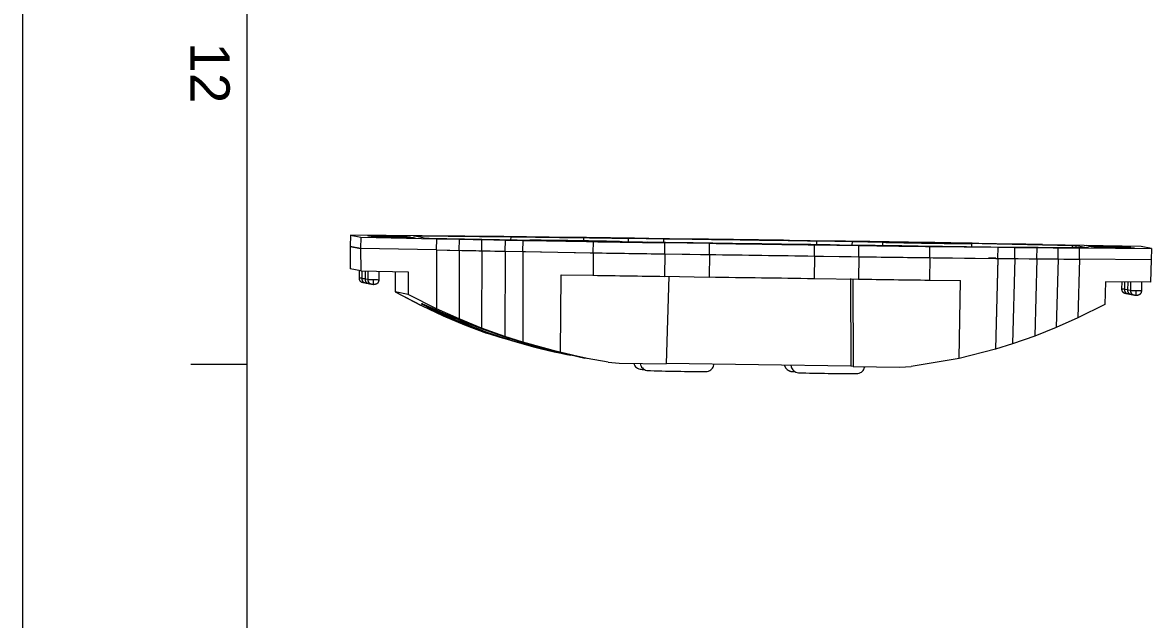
# Model space of a CAD drawing. Header units: millimetres. Extents: x 0 to 1189, y 0 to 841.
# Drawn here: x 0 to 100.6, y 555.5 to 608.7 of the extents above; entities that cross this region are included whole.
import ezdxf

# ---------------------------------------------------------------- set-up
doc = ezdxf.new("R2010")
doc.units = ezdxf.units.MM
doc.linetypes.add('________________', pattern=[0])

# ---------------------------------------------------------------- blocks, each defined once
blk = doc.blocks.new('D_FRAME_DRAWING@13')
at = {"color": 7, "linetype": '________________', "lineweight": 9}
for p, q in [((0, 841), (0, 0)), ((20, 821), (20, 20)), ((20, 578.19), (15, 578.19))]:
    blk.add_line(p, q, dxfattribs=at)
at = {"color": 7, "insert": (18.46, 606.9), "char_height": 3.5, "attachment_point": 1, "rotation": 270}
blk.add_mtext('{\\fArial;12}', dxfattribs=at)
blk = doc.blocks.new('D_FRAME_VIEW@1513')
at = {"color": 7, "linetype": '________________', "lineweight": 9}
for p, q in [((29.22, 589.71), (29.21, 588.71)), ((29.22, 589.71), (30.14, 589.53)), ((35.62, 589.65), (29.22, 589.71)), ((30.74, 589.69), (33.93, 589.66)), ((30.76, 589.68), (30.74, 589.69)), ((34.04, 589.63), (30.76, 589.68)), ((30.82, 589.67), (34.1, 589.62)), ((31.01, 589.63), (30.82, 589.67)), ((34.29, 589.59), (31.01, 589.63)), ((31.07, 589.62), (34.35, 589.57)), ((31.3, 589.58), (31.07, 589.62)), ((34.58, 589.53), (31.3, 589.58)), ((33.93, 589.66), (34.04, 589.63)), ((33.93, 589.64), (33.93, 589.66)), ((34.1, 589.62), (34.29, 589.59)), ((34.1, 589.59), (34.1, 589.62)), ((34.35, 589.57), (34.58, 589.53)), ((34.35, 589.53), (34.35, 589.57)), ((34.84, 589.65), (34.84, 589.65)), ((35.94, 589.43), (34.84, 589.65)), ((34.84, 589.65), (34.84, 589.65)), ((34.84, 589.65), (35.11, 589.65)), ((35.11, 589.65), (43.54, 589.57)), ((37.52, 589.64), (35.62, 589.65)), ((41.39, 589.6), (39.41, 589.62)), ((42.89, 589.59), (41.39, 589.6)), ((48.96, 589.52), (42.89, 589.59)), ((43.54, 589.57), (50.03, 589.49)), ((30.13, 588.53), (29.21, 588.71)), ((29.21, 588.71), (29.21, 586.71)), ((29.21, 588.71), (30.13, 588.53)), ((30.14, 589.53), (30.13, 588.53)), ((30.14, 589.53), (36.92, 589.4)), ((31.35, 589.57), (34.64, 589.52)), ((31.55, 589.53), (31.35, 589.57)), ((34.83, 589.48), (31.55, 589.53)), ((31.6, 589.52), (34.89, 589.47)), ((31.62, 589.51), (31.6, 589.52)), ((35, 589.45), (31.62, 589.51)), ((34.64, 589.52), (34.83, 589.48)), ((34.64, 589.48), (34.64, 589.52)), ((34.89, 589.47), (35, 589.45)), ((34.89, 589.45), (34.89, 589.47)), ((36.25, 589.42), (35.94, 589.43)), ((45.65, 589.24), (36.25, 589.42)), ((36.92, 589.4), (38.94, 589.36)), ((40.93, 589.32), (43.03, 589.28)), ((43.03, 589.28), (44.62, 589.25)), ((44.62, 589.25), (50.87, 589.15)), ((48.52, 589.19), (48.54, 589.19)), ((48.54, 589.19), (48.54, 589.19)), ((53.2, 589.12), (53.2, 589.14)), ((54.01, 589.44), (57.15, 589.4)), ((58.9, 589.03), (55.7, 589.08)), ((59.49, 589.37), (55.82, 589.42)), ((57.25, 589.05), (61.23, 588.99)), ((72.05, 589.19), (68.36, 589.25)), ((70.59, 588.86), (74.54, 588.8)), ((70.79, 589.2), (73.96, 589.16)), ((76, 588.79), (72.82, 588.83)), ((76.63, 589.09), (76.63, 588.78)), ((81.3, 589.05), (78.96, 589.09)), ((86.29, 588.66), (79.81, 588.74)), ((80.87, 588.72), (86.94, 588.65)), ((81.31, 589.04), (81.29, 589.04)), ((82.72, 589.03), (81.3, 589.05)), ((83.64, 589.01), (82.72, 589.03)), ((84.62, 588.99), (83.64, 589.01)), ((84.18, 588.99), (93.58, 588.81)), ((84.61, 588.68), (84.61, 588.98)), ((85.22, 588.98), (84.62, 588.99)), ((86.8, 588.95), (85.22, 588.98)), ((94.72, 588.59), (86.29, 588.66)), ((88.9, 588.91), (86.8, 588.95)), ((86.94, 588.65), (88.44, 588.63)), ((88.44, 588.63), (90.42, 588.62)), ((92.91, 588.83), (90.89, 588.87)), ((92.31, 588.6), (94.21, 588.58)), ((99.69, 588.7), (92.91, 588.83)), ((93.58, 588.81), (93.89, 588.8)), ((93.89, 588.8), (94.99, 588.59)), ((94.21, 588.58), (100.61, 588.52)), ((94.99, 588.59), (94.72, 588.59)), ((94.83, 588.79), (98.21, 588.72)), ((94.95, 588.76), (94.83, 588.79)), ((98.23, 588.72), (94.95, 588.76)), ((94.99, 588.59), (94.99, 588.59)), ((94.99, 588.59), (94.99, 588.59)), ((95, 588.75), (98.28, 588.71)), ((95.2, 588.72), (95, 588.75)), ((98.48, 588.67), (95.2, 588.72)), ((95.25, 588.7), (98.53, 588.66)), ((95.48, 588.66), (95.25, 588.7)), ((98.76, 588.61), (95.48, 588.66)), ((95.54, 588.65), (98.82, 588.6)), ((95.73, 588.61), (95.54, 588.65)), ((99.01, 588.56), (95.73, 588.61)), ((95.9, 588.58), (95.79, 588.6)), ((95.79, 588.6), (99.07, 588.55)), ((99.09, 588.55), (95.9, 588.58)), ((98.21, 588.72), (98.23, 588.72)), ((98.21, 588.72), (98.21, 588.72)), ((98.28, 588.71), (98.48, 588.67)), ((98.28, 588.67), (98.28, 588.71)), ((98.53, 588.66), (98.76, 588.61)), ((98.53, 588.62), (98.53, 588.66)), ((98.82, 588.6), (99.01, 588.56)), ((98.82, 588.57), (98.82, 588.6)), ((100.61, 588.52), (99.69, 588.7)), ((36.9, 588.4), (30.13, 588.53)), ((30.13, 588.53), (30.14, 586.53)), ((36.9, 588.4), (30.13, 588.53)), ((36.9, 588.4), (37.84, 588.38)), ((36.9, 588.4), (37.84, 588.38)), ((37.84, 588.38), (38.09, 588.38)), ((37.84, 588.38), (38.09, 588.38)), ((38.09, 588.38), (38.92, 588.36)), ((38.09, 588.38), (38.92, 588.36)), ((40.92, 588.32), (41.67, 588.31)), ((40.92, 588.32), (41.67, 588.31)), ((41.67, 588.31), (42.1, 588.3)), ((41.67, 588.31), (42.1, 588.3)), ((42.1, 588.3), (43.01, 588.28)), ((42.1, 588.3), (43.01, 588.28)), ((43.01, 588.28), (44.6, 588.25)), ((43.01, 588.28), (44.6, 588.25)), ((44.6, 588.25), (44.83, 588.25)), ((44.6, 588.25), (44.83, 588.25)), ((44.83, 588.25), (50.58, 588.15)), ((44.83, 588.25), (50.58, 588.15)), ((50.58, 588.15), (50.86, 588.15)), ((50.58, 588.15), (50.86, 588.15)), ((57.24, 588.05), (58.8, 588.03)), ((57.24, 588.05), (58.8, 588.03)), ((58.8, 588.03), (59.46, 588.02)), ((58.8, 588.03), (58.87, 588.03)), ((58.87, 588.03), (59.46, 588.02)), ((59.46, 588.02), (61.21, 587.99)), ((59.46, 588.02), (60.41, 588)), ((60.41, 588), (61.21, 587.99)), ((70.58, 587.86), (72.78, 587.83)), ((70.58, 587.86), (71.38, 587.85)), ((71.38, 587.85), (72.78, 587.83)), ((72.78, 587.83), (73.39, 587.82)), ((72.78, 587.83), (73.39, 587.82)), ((73.39, 587.82), (74.52, 587.8)), ((73.39, 587.82), (73.82, 587.81)), ((73.82, 587.81), (74.52, 587.8)), ((80.85, 587.72), (81.15, 587.71)), ((80.85, 587.72), (81.15, 587.71)), ((81.15, 587.71), (86.73, 587.65)), ((81.15, 587.71), (86.73, 587.65)), ((86.08, 587.71), (86.75, 587.69)), ((86.73, 587.65), (86.93, 587.65)), ((86.73, 587.65), (86.93, 587.65)), ((86.93, 587.65), (88.43, 587.63)), ((86.93, 587.65), (88.43, 587.63)), ((88.43, 587.63), (88.72, 587.63)), ((88.43, 587.63), (88.72, 587.63)), ((88.72, 587.63), (89.7, 587.62)), ((88.72, 587.63), (89.7, 587.62)), ((89.7, 587.62), (90.41, 587.62)), ((89.7, 587.62), (90.41, 587.62)), ((92.29, 587.6), (92.8, 587.59)), ((92.29, 587.6), (92.8, 587.59)), ((92.8, 587.59), (93.43, 587.59)), ((92.8, 587.59), (93.43, 587.59)), ((93.43, 587.59), (94.2, 587.58)), ((93.43, 587.59), (94.2, 587.58)), ((100.59, 587.52), (94.2, 587.58)), ((100.59, 587.52), (94.2, 587.58)), ((99.07, 588.55), (99.09, 588.55)), ((99.07, 588.55), (99.07, 588.55)), ((100.61, 588.52), (100.59, 587.52)), ((30.14, 586.53), (29.21, 586.71)), ((29.99, 586.56), (29.99, 585.89)), ((100.59, 587.52), (100.53, 585.53)), ((30.14, 586.53), (34.37, 586.45)), ((30.25, 586.53), (30.24, 585.84)), ((30.53, 586.52), (30.52, 585.78)), ((30.78, 586.52), (30.77, 585.73)), ((31.77, 585.72), (31.78, 586.5)), ((33.21, 586.47), (33.22, 584.66)), ((34.37, 586.45), (34.37, 584.43)), ((47.93, 579.25), (48.01, 586.19)), ((48.01, 586.19), (50.84, 586.15)), ((57.21, 586.05), (61.19, 585.99)), ((57.61, 586.05), (57.35, 578.26)), ((70.54, 585.86), (74.49, 585.8)), ((73.8, 585.86), (73.82, 578.06)), ((74, 585.82), (74.02, 578.02)), ((80.82, 585.72), (83.59, 585.68)), ((83.46, 578.74), (83.59, 585.68)), ((96.53, 585.56), (96.47, 583.54)), ((100.53, 585.53), (96.53, 585.56)), ((97.96, 585.55), (97.95, 584.92)), ((98.21, 585.55), (98.2, 584.87)), ((98.5, 585.54), (98.49, 584.81)), ((30.48, 585.49), (30.5, 585.49)), ((30.73, 585.44), (30.76, 585.44)), ((31.02, 585.38), (31.03, 585.38)), ((34.37, 584.43), (33.22, 584.66)), ((33.22, 584.66), (35.6, 583.41)), ((98.75, 585.54), (98.74, 584.76)), ((99.74, 584.75), (99.75, 585.53)), ((36.89, 583.16), (34.37, 584.43)), ((35.62, 583.55), (35.54, 583.61)), ((35.54, 583.61), (35.54, 583.61)), ((35.54, 583.61), (35.55, 583.61)), ((35.64, 583.59), (35.55, 583.61)), ((35.63, 583.55), (35.62, 583.55)), ((35.64, 583.54), (35.63, 583.55)), ((35.75, 583.48), (35.64, 583.54)), ((96.47, 583.54), (94.05, 582.34)), ((98.45, 584.51), (98.46, 584.52)), ((98.7, 584.47), (98.73, 584.47)), ((98.99, 584.41), (99, 584.41)), ((35.6, 583.41), (37.5, 582.52)), ((36.78, 582.95), (35.75, 583.48)), ((38.94, 581.98), (36.78, 582.95)), ((38.91, 582.25), (36.89, 583.16)), ((37.5, 582.52), (39.38, 581.73)), ((40.9, 581.44), (38.91, 582.25)), ((39.38, 581.73), (41.36, 581)), ((94.05, 582.34), (92.13, 581.48)), ((42.99, 580.68), (40.9, 581.44)), ((42.86, 580.5), (41.36, 581)), ((44.58, 580.17), (42.99, 580.68)), ((90.23, 580.73), (88.22, 580.04)), ((92.13, 581.48), (90.23, 580.73)), ((47.93, 579.25), (44.58, 580.17)), ((48.1, 579.17), (45.33, 579.82)), ((46.02, 579.74), (46.01, 579.74)), ((46.01, 579.74), (50.1, 578.77)), ((50.26, 578.74), (46.02, 579.74)), ((86.71, 579.57), (83.46, 578.74)), ((88.22, 580.04), (86.71, 579.57)), ((50.32, 578.73), (47.93, 579.25)), ((52.18, 578.4), (50.32, 578.73)), ((83.46, 578.74), (79.19, 578.02)), ((52.18, 578.4), (53.17, 578.32)), ((53.17, 578.32), (57.35, 578.26)), ((73.82, 578.06), (57.35, 578.29)), ((74.02, 578.02), (73.82, 578.06)), ((74.02, 578.02), (78.2, 577.96)), ((78.2, 577.96), (79.19, 578.02))]:
    blk.add_line(p, q, dxfattribs=at)
at = {"color": 5, "linetype": '________________', "lineweight": 9, "true_color": 0x0000ff}
for p, q in [((29.22, 589.71), (29.21, 588.71)), ((29.22, 589.71), (30.14, 589.53)), ((35.62, 589.65), (29.22, 589.71)), ((30.74, 589.69), (33.93, 589.66)), ((30.76, 589.68), (30.74, 589.69)), ((34.04, 589.63), (30.76, 589.68)), ((30.82, 589.67), (34.1, 589.62)), ((31.01, 589.63), (30.82, 589.67)), ((34.29, 589.59), (31.01, 589.63)), ((31.07, 589.62), (34.35, 589.57)), ((31.3, 589.58), (31.07, 589.62)), ((34.58, 589.53), (31.3, 589.58)), ((33.93, 589.66), (34.04, 589.63)), ((33.93, 589.64), (33.93, 589.66)), ((34.1, 589.62), (34.29, 589.59)), ((34.1, 589.59), (34.1, 589.62)), ((34.35, 589.57), (34.58, 589.53)), ((34.35, 589.53), (34.35, 589.57)), ((34.84, 589.65), (34.84, 589.65)), ((35.94, 589.43), (34.84, 589.65)), ((34.84, 589.65), (34.84, 589.65)), ((34.84, 589.65), (35.11, 589.65)), ((35.11, 589.65), (43.54, 589.57)), ((37.52, 589.64), (35.62, 589.65)), ((41.39, 589.6), (39.41, 589.62)), ((42.89, 589.59), (41.39, 589.6)), ((48.96, 589.52), (42.89, 589.59)), ((43.54, 589.57), (50.03, 589.49)), ((30.13, 588.53), (29.21, 588.71)), ((29.21, 588.71), (29.21, 586.71)), ((30.14, 589.53), (30.13, 588.53)), ((30.14, 589.53), (36.92, 589.4)), ((31.35, 589.57), (34.64, 589.52)), ((31.55, 589.53), (31.35, 589.57)), ((34.83, 589.48), (31.55, 589.53)), ((31.6, 589.52), (34.89, 589.47)), ((31.62, 589.51), (31.6, 589.52)), ((35, 589.45), (31.62, 589.51)), ((34.64, 589.52), (34.83, 589.48)), ((34.64, 589.48), (34.64, 589.52)), ((34.89, 589.47), (35, 589.45)), ((34.89, 589.45), (34.89, 589.47)), ((36.25, 589.42), (35.94, 589.43)), ((45.65, 589.24), (36.25, 589.42)), ((36.92, 589.4), (38.94, 589.36)), ((40.93, 589.32), (43.03, 589.28)), ((43.03, 589.28), (44.62, 589.25)), ((44.62, 589.25), (50.87, 589.15)), ((48.52, 589.19), (48.54, 589.19)), ((48.54, 589.19), (48.54, 589.19)), ((53.2, 589.12), (53.2, 589.14)), ((54.01, 589.44), (57.15, 589.4)), ((58.9, 589.03), (55.7, 589.08)), ((59.49, 589.37), (55.82, 589.42)), ((57.25, 589.05), (61.23, 588.99)), ((72.05, 589.19), (68.36, 589.25)), ((70.59, 588.86), (74.54, 588.8)), ((70.79, 589.2), (73.96, 589.16)), ((76, 588.79), (72.82, 588.83)), ((76.63, 589.09), (76.63, 588.78)), ((81.3, 589.05), (78.96, 589.09)), ((86.29, 588.66), (79.81, 588.74)), ((80.87, 588.72), (86.94, 588.65)), ((81.31, 589.04), (81.29, 589.04)), ((82.71, 589.03), (81.3, 589.05)), ((83.64, 589.01), (82.71, 589.03)), ((84.62, 588.99), (83.64, 589.01)), ((84.18, 588.99), (93.58, 588.81)), ((84.61, 588.68), (84.61, 588.98)), ((85.22, 588.98), (84.62, 588.99)), ((86.8, 588.95), (85.22, 588.98)), ((94.72, 588.59), (86.29, 588.66)), ((88.9, 588.91), (86.8, 588.95)), ((86.94, 588.65), (88.44, 588.63)), ((88.44, 588.63), (90.42, 588.62)), ((92.91, 588.83), (90.89, 588.87)), ((92.31, 588.6), (94.21, 588.58)), ((99.69, 588.7), (92.91, 588.83)), ((93.58, 588.81), (93.89, 588.8)), ((93.89, 588.8), (94.99, 588.59)), ((94.21, 588.58), (100.61, 588.52)), ((94.99, 588.59), (94.72, 588.59)), ((94.83, 588.79), (98.21, 588.72)), ((94.95, 588.76), (94.83, 588.79)), ((98.23, 588.72), (94.95, 588.76)), ((94.99, 588.59), (94.99, 588.59)), ((94.99, 588.59), (94.99, 588.59)), ((95, 588.75), (98.28, 588.71)), ((95.2, 588.72), (95, 588.75)), ((98.48, 588.67), (95.2, 588.72)), ((95.25, 588.7), (98.53, 588.66)), ((95.48, 588.66), (95.25, 588.7)), ((98.76, 588.61), (95.48, 588.66)), ((95.54, 588.65), (98.82, 588.6)), ((95.73, 588.61), (95.54, 588.65)), ((99.01, 588.56), (95.73, 588.61)), ((95.9, 588.58), (95.79, 588.6)), ((95.79, 588.6), (99.07, 588.55)), ((99.09, 588.55), (95.9, 588.58)), ((98.21, 588.72), (98.23, 588.72)), ((98.21, 588.72), (98.21, 588.72)), ((98.28, 588.71), (98.48, 588.67)), ((98.28, 588.67), (98.28, 588.71)), ((98.53, 588.66), (98.76, 588.61)), ((98.53, 588.62), (98.53, 588.66)), ((98.82, 588.6), (99.01, 588.56)), ((98.82, 588.57), (98.82, 588.6)), ((100.61, 588.52), (99.69, 588.7)), ((36.9, 588.4), (30.13, 588.53)), ((30.13, 588.53), (30.14, 586.53)), ((36.9, 588.4), (37.84, 588.38)), ((36.9, 588.4), (36.9, 588.4)), ((37.84, 588.38), (38.09, 588.38)), ((38.09, 588.38), (38.92, 588.36)), ((38.92, 588.36), (38.92, 588.36)), ((40.92, 588.32), (41.67, 588.31)), ((40.92, 588.32), (40.92, 588.32)), ((41.67, 588.31), (42.1, 588.3)), ((42.1, 588.3), (43.01, 588.28)), ((43.01, 588.28), (44.6, 588.25)), ((43.01, 588.28), (43.01, 588.28)), ((44.6, 588.25), (50.86, 588.15)), ((50.86, 588.15), (50.86, 588.15)), ((57.24, 588.05), (58.87, 588.03)), ((58.87, 588.03), (60.41, 588)), ((60.41, 588), (61.21, 587.99)), ((70.58, 587.86), (71.38, 587.85)), ((71.38, 587.85), (73.86, 587.81)), ((73.86, 587.81), (74.52, 587.8)), ((74.52, 587.8), (74.52, 587.8)), ((80.85, 587.72), (80.85, 587.72)), ((80.85, 587.72), (86.93, 587.65)), ((86.93, 587.65), (88.43, 587.63)), ((88.43, 587.63), (88.43, 587.63)), ((88.43, 587.63), (88.72, 587.63)), ((88.72, 587.63), (89.7, 587.62)), ((89.7, 587.62), (90.41, 587.62)), ((90.41, 587.62), (90.41, 587.62)), ((92.29, 587.6), (92.8, 587.59)), ((92.8, 587.59), (93.43, 587.59)), ((93.43, 587.59), (94.2, 587.58)), ((94.2, 587.58), (94.2, 587.58)), ((100.59, 587.52), (94.2, 587.58)), ((99.07, 588.55), (99.09, 588.55)), ((99.07, 588.55), (99.07, 588.55)), ((100.61, 588.52), (100.59, 587.52)), ((30.14, 586.53), (29.21, 586.71)), ((29.99, 586.56), (29.99, 585.89)), ((100.59, 587.52), (100.53, 585.53)), ((30.14, 586.53), (34.37, 586.45)), ((30.25, 586.53), (30.24, 585.84)), ((30.53, 586.52), (30.52, 585.78)), ((30.78, 586.52), (30.77, 585.73)), ((31.77, 585.72), (31.78, 586.5)), ((33.21, 586.47), (33.22, 584.66)), ((34.37, 586.45), (34.37, 584.43)), ((47.93, 579.25), (48.01, 586.19)), ((48.01, 586.19), (50.84, 586.15)), ((57.21, 586.05), (61.19, 585.99)), ((57.61, 586.05), (57.35, 578.26)), ((70.54, 585.86), (74.49, 585.8)), ((73.8, 585.86), (73.82, 578.06)), ((74, 585.82), (74.02, 578.02)), ((80.82, 585.72), (83.59, 585.68)), ((83.46, 578.74), (83.59, 585.68)), ((96.53, 585.56), (96.47, 583.54)), ((100.53, 585.53), (96.53, 585.56)), ((97.96, 585.55), (97.95, 584.92)), ((98.21, 585.55), (98.2, 584.87)), ((98.5, 585.54), (98.49, 584.81)), ((30.48, 585.49), (30.5, 585.49)), ((30.73, 585.44), (30.76, 585.44)), ((31.02, 585.38), (31.03, 585.38)), ((34.37, 584.43), (33.22, 584.66)), ((33.22, 584.66), (35.46, 583.47)), ((98.75, 585.54), (98.74, 584.76)), ((99.74, 584.75), (99.75, 585.53)), ((36.89, 583.16), (34.37, 584.43)), ((35.75, 583.48), (35.54, 583.61)), ((35.54, 583.61), (35.54, 583.61)), ((35.54, 583.61), (35.55, 583.61)), ((35.64, 583.59), (35.55, 583.61)), ((35.79, 583.53), (35.79, 583.48)), ((96.47, 583.54), (94.05, 582.34)), ((98.45, 584.51), (98.46, 584.52)), ((98.7, 584.47), (98.73, 584.47)), ((98.99, 584.41), (99, 584.41)), ((35.46, 583.47), (35.6, 583.41)), ((35.6, 583.41), (37.5, 582.52)), ((36.78, 582.95), (35.75, 583.48)), ((35.8, 583.49), (35.79, 583.48)), ((35.8, 583.49), (35.89, 583.47)), ((38.94, 581.98), (36.78, 582.95)), ((36.81, 583.01), (36.8, 583.01)), ((36.8, 583), (38.9, 582.02)), ((36.81, 583.01), (36.86, 582.99)), ((38.91, 582.25), (36.89, 583.16)), ((37.5, 582.52), (39.38, 581.73)), ((40.9, 581.44), (38.91, 582.25)), ((38.95, 582.05), (38.96, 582.05)), ((39.01, 582.02), (38.96, 582.05)), ((38.96, 582.05), (39.02, 582.04)), ((39.38, 581.73), (41.36, 581)), ((94.05, 582.34), (92.13, 581.48)), ((42.99, 580.68), (40.9, 581.44)), ((42.86, 580.5), (41.36, 581)), ((44.58, 580.17), (42.99, 580.68)), ((90.23, 580.73), (88.22, 580.04)), ((92.13, 581.48), (90.23, 580.73)), ((47.93, 579.25), (44.58, 580.17)), ((46.02, 579.74), (46.01, 579.74)), ((46.01, 579.74), (50.1, 578.77)), ((50.26, 578.74), (46.02, 579.74)), ((86.71, 579.57), (83.46, 578.74)), ((88.22, 580.04), (86.71, 579.57)), ((50.32, 578.73), (47.93, 579.25)), ((52.18, 578.4), (50.32, 578.73)), ((83.46, 578.74), (79.19, 578.02)), ((52.18, 578.4), (53.17, 578.32)), ((53.17, 578.32), (57.35, 578.26)), ((73.82, 578.06), (57.35, 578.29)), ((74.02, 578.02), (73.82, 578.06)), ((74.02, 578.02), (78.2, 577.96)), ((78.2, 577.96), (79.19, 578.02))]:
    blk.add_line(p, q, dxfattribs=at)
at = {"color": 253, "linetype": '________________', "lineweight": 9, "true_color": 0xacacac}
for p, q in [((35.11, 589.59), (35.11, 589.65)), ((43.53, 589.28), (43.54, 589.57)), ((36.9, 588.4), (36.92, 589.4)), ((38.92, 588.36), (38.94, 589.36)), ((40.92, 588.32), (40.93, 589.32)), ((43.01, 588.28), (43.03, 589.28)), ((44.6, 588.25), (44.62, 589.25)), ((50.02, 589.21), (50.03, 589.49)), ((50.86, 588.15), (50.87, 589.15)), ((54.01, 589.11), (54.01, 589.44)), ((57.15, 589.06), (57.15, 589.4)), ((57.24, 588.05), (57.25, 589.05)), ((61.21, 587.99), (61.23, 588.99)), ((70.58, 587.86), (70.59, 588.86)), ((70.78, 588.86), (70.79, 589.2)), ((73.95, 588.82), (73.96, 589.16)), ((74.52, 587.8), (74.54, 588.8)), ((80.85, 587.72), (80.87, 588.72)), ((86.93, 587.65), (86.94, 588.65)), ((88.43, 587.63), (88.44, 588.63)), ((90.41, 587.62), (90.42, 588.62)), ((92.29, 587.6), (92.31, 588.6)), ((93.57, 588.6), (93.58, 588.81)), ((93.89, 588.6), (93.89, 588.8)), ((94.2, 587.58), (94.21, 588.58)), ((36.9, 588.4), (36.89, 583.16)), ((38.92, 588.36), (38.91, 582.25)), ((40.92, 588.32), (40.9, 581.44)), ((43.01, 588.28), (42.99, 580.68)), ((44.6, 588.23), (44.58, 580.17)), ((44.6, 588.25), (44.6, 588.23)), ((50.86, 588.15), (50.84, 586.15)), ((57.24, 588.03), (57.21, 586.05)), ((57.24, 588.05), (57.24, 588.03)), ((61.21, 587.99), (61.19, 585.99)), ((70.58, 587.86), (70.54, 585.86)), ((74.52, 587.78), (74.49, 585.8)), ((80.85, 587.72), (80.82, 585.72)), ((86.93, 587.62), (86.71, 579.57)), ((86.93, 587.65), (86.93, 587.62)), ((88.43, 587.63), (88.22, 580.04)), ((90.41, 587.62), (90.23, 580.73)), ((92.29, 587.6), (92.13, 581.48)), ((94.2, 587.58), (94.05, 582.34))]:
    blk.add_line(p, q, dxfattribs=at)
at = {"color": 9, "linetype": '________________', "lineweight": 9, "true_color": 0xb1b1f0}
for p, q in [((35.11, 589.59), (35.11, 589.65)), ((43.53, 589.28), (43.54, 589.57)), ((36.9, 588.4), (36.92, 589.4)), ((38.92, 588.36), (38.94, 589.36)), ((40.92, 588.32), (40.93, 589.32)), ((43.01, 588.28), (43.03, 589.28)), ((44.6, 588.25), (44.62, 589.25)), ((50.02, 589.21), (50.03, 589.49)), ((50.86, 588.15), (50.87, 589.15)), ((54.01, 589.11), (54.01, 589.44)), ((57.15, 589.06), (57.15, 589.4)), ((57.24, 588.05), (57.25, 589.05)), ((61.21, 587.99), (61.23, 588.99)), ((70.58, 587.86), (70.59, 588.86)), ((70.78, 588.86), (70.79, 589.2)), ((73.95, 588.82), (73.96, 589.16)), ((74.52, 587.8), (74.54, 588.8)), ((80.85, 587.72), (80.87, 588.72)), ((86.93, 587.65), (86.94, 588.65)), ((88.43, 587.63), (88.44, 588.63)), ((90.41, 587.62), (90.42, 588.62)), ((92.29, 587.6), (92.31, 588.6)), ((93.57, 588.6), (93.58, 588.81)), ((93.89, 588.6), (93.89, 588.8)), ((94.2, 587.58), (94.21, 588.58)), ((36.9, 588.4), (36.89, 583.16)), ((38.92, 588.36), (38.91, 582.25)), ((40.92, 588.32), (40.9, 581.44)), ((43.01, 588.28), (42.99, 580.68)), ((44.6, 588.25), (44.58, 580.17)), ((50.86, 588.15), (50.84, 586.15)), ((57.24, 588.05), (57.21, 586.05)), ((61.21, 587.99), (61.19, 585.99)), ((70.58, 587.86), (70.54, 585.86)), ((74.52, 587.8), (74.49, 585.8)), ((80.85, 587.72), (80.82, 585.72)), ((86.93, 587.65), (86.71, 579.57)), ((88.43, 587.63), (88.22, 580.04)), ((90.41, 587.62), (90.23, 580.73)), ((92.29, 587.6), (92.13, 581.48)), ((94.2, 587.58), (94.05, 582.34))]:
    blk.add_line(p, q, dxfattribs=at)
at = {"color": 7, "linetype": '________________', "lineweight": 9}
for points in [[(29.99, 585.89), (29.99, 585.87), (29.99, 585.86), (29.99, 585.85), (29.99, 585.84), (29.99, 585.82), (29.99, 585.81), (29.99, 585.8), (30, 585.78), (30, 585.77), (30.01, 585.76), (30.01, 585.74), (30.02, 585.73), (30.02, 585.72), (30.03, 585.7), (30.04, 585.69), (30.04, 585.68), (30.05, 585.67), (30.06, 585.66), (30.07, 585.64), (30.08, 585.63), (30.1, 585.62), (30.11, 585.61), (30.12, 585.6), (30.14, 585.59), (30.16, 585.58), (30.17, 585.57), (30.19, 585.56), (30.21, 585.55), (30.22, 585.54), (30.24, 585.54), (30.25, 585.53), (30.27, 585.53), (30.29, 585.52), (30.3, 585.52), (30.32, 585.52), (30.33, 585.51), (30.34, 585.51), (30.36, 585.51), (30.37, 585.5), (30.38, 585.5), (30.4, 585.5), (30.41, 585.5), (30.42, 585.5), (30.43, 585.49), (30.44, 585.49), (30.45, 585.49), (30.45, 585.49), (30.46, 585.49), (30.47, 585.49), (30.48, 585.49), (30.48, 585.49)], [(30.24, 585.84), (30.24, 585.83), (30.24, 585.81), (30.24, 585.8), (30.24, 585.79), (30.24, 585.78), (30.24, 585.76), (30.24, 585.75), (30.25, 585.74), (30.25, 585.72), (30.26, 585.71), (30.26, 585.69), (30.27, 585.68), (30.27, 585.67), (30.28, 585.65), (30.29, 585.64), (30.29, 585.63), (30.3, 585.62), (30.31, 585.61), (30.32, 585.6), (30.33, 585.58), (30.35, 585.57), (30.36, 585.56), (30.37, 585.55), (30.39, 585.54), (30.41, 585.53), (30.42, 585.52), (30.44, 585.51), (30.46, 585.5), (30.47, 585.5), (30.49, 585.49), (30.5, 585.48), (30.52, 585.48), (30.54, 585.48), (30.55, 585.47), (30.57, 585.47), (30.58, 585.46), (30.59, 585.46), (30.61, 585.46), (30.62, 585.45), (30.63, 585.45), (30.65, 585.45), (30.66, 585.45), (30.67, 585.45), (30.68, 585.44), (30.69, 585.44), (30.7, 585.44), (30.7, 585.44), (30.71, 585.44), (30.72, 585.44), (30.73, 585.44), (30.73, 585.44)], [(30.52, 585.78), (30.52, 585.77), (30.52, 585.76), (30.52, 585.75), (30.52, 585.73), (30.53, 585.72), (30.53, 585.71), (30.53, 585.69), (30.53, 585.68), (30.54, 585.67), (30.54, 585.65), (30.55, 585.64), (30.55, 585.63), (30.56, 585.61), (30.57, 585.6), (30.57, 585.59), (30.58, 585.57), (30.59, 585.56), (30.6, 585.55), (30.61, 585.54), (30.62, 585.53), (30.63, 585.52), (30.65, 585.5), (30.66, 585.49), (30.68, 585.48), (30.69, 585.47), (30.71, 585.46), (30.72, 585.46), (30.74, 585.45), (30.76, 585.44), (30.77, 585.43), (30.79, 585.43), (30.81, 585.42), (30.82, 585.42), (30.84, 585.42), (30.85, 585.41), (30.87, 585.41), (30.88, 585.4), (30.89, 585.4), (30.91, 585.4), (30.92, 585.4), (30.93, 585.39), (30.95, 585.39), (30.96, 585.39), (30.96, 585.39), (30.97, 585.39), (30.98, 585.39), (30.99, 585.39), (31, 585.38), (31.01, 585.38), (31.01, 585.38), (31.02, 585.38)], [(30.77, 585.73), (30.77, 585.72), (30.77, 585.71), (30.77, 585.7), (30.77, 585.68), (30.78, 585.67), (30.78, 585.66), (30.78, 585.65), (30.78, 585.63), (30.79, 585.62), (30.79, 585.6), (30.8, 585.59), (30.8, 585.58), (30.81, 585.56), (30.82, 585.55), (30.82, 585.54), (30.83, 585.53), (30.84, 585.51), (30.85, 585.5), (30.86, 585.49), (30.87, 585.48), (30.88, 585.47), (30.9, 585.46), (30.91, 585.44), (30.93, 585.43), (30.94, 585.42), (30.96, 585.42), (30.97, 585.41), (30.99, 585.4), (31.01, 585.39), (31.03, 585.39), (31.04, 585.38), (31.06, 585.38), (31.07, 585.37), (31.09, 585.37), (31.1, 585.36), (31.12, 585.36), (31.13, 585.36), (31.14, 585.35), (31.16, 585.35), (31.17, 585.35), (31.18, 585.35), (31.2, 585.34), (31.21, 585.34), (31.21, 585.34), (31.22, 585.34), (31.23, 585.34), (31.24, 585.34), (31.25, 585.34), (31.26, 585.33), (31.26, 585.33), (31.27, 585.33)], [(31.27, 585.33), (31.28, 585.33), (31.29, 585.33), (31.29, 585.34), (31.3, 585.34), (31.31, 585.34), (31.32, 585.34), (31.33, 585.34), (31.34, 585.34), (31.34, 585.34), (31.36, 585.34), (31.37, 585.35), (31.38, 585.35), (31.39, 585.35), (31.41, 585.35), (31.42, 585.36), (31.43, 585.36), (31.45, 585.36), (31.47, 585.37), (31.48, 585.37), (31.5, 585.37), (31.51, 585.38), (31.53, 585.38), (31.54, 585.39), (31.56, 585.4), (31.58, 585.41), (31.59, 585.42), (31.61, 585.42), (31.62, 585.43), (31.64, 585.44), (31.65, 585.46), (31.67, 585.47), (31.68, 585.48), (31.69, 585.49), (31.7, 585.5), (31.71, 585.51), (31.71, 585.53), (31.72, 585.54), (31.73, 585.55), (31.74, 585.56), (31.74, 585.58), (31.75, 585.59), (31.75, 585.6), (31.76, 585.62), (31.76, 585.63), (31.76, 585.64), (31.77, 585.66), (31.77, 585.67), (31.77, 585.68), (31.77, 585.69), (31.77, 585.71), (31.77, 585.72)], [(97.95, 584.92), (97.95, 584.9), (97.95, 584.89), (97.95, 584.88), (97.95, 584.87), (97.95, 584.85), (97.96, 584.84), (97.96, 584.83), (97.96, 584.81), (97.97, 584.8), (97.97, 584.79), (97.98, 584.77), (97.98, 584.76), (97.99, 584.74), (97.99, 584.73), (98, 584.72), (98.01, 584.71), (98.02, 584.7), (98.03, 584.68), (98.04, 584.67), (98.05, 584.66), (98.06, 584.65), (98.08, 584.64), (98.09, 584.63), (98.1, 584.62), (98.12, 584.61), (98.14, 584.6), (98.15, 584.59), (98.17, 584.58), (98.19, 584.57), (98.2, 584.57), (98.22, 584.56), (98.24, 584.56), (98.25, 584.55), (98.27, 584.55), (98.28, 584.54), (98.3, 584.54), (98.31, 584.54), (98.32, 584.53), (98.34, 584.53), (98.35, 584.53), (98.36, 584.53), (98.37, 584.53), (98.38, 584.52), (98.39, 584.52), (98.4, 584.52), (98.41, 584.52), (98.42, 584.52), (98.43, 584.52), (98.44, 584.52), (98.44, 584.52), (98.45, 584.51)], [(98.2, 584.87), (98.2, 584.85), (98.2, 584.84), (98.2, 584.83), (98.2, 584.82), (98.2, 584.8), (98.21, 584.79), (98.21, 584.78), (98.21, 584.76), (98.22, 584.75), (98.22, 584.74), (98.23, 584.72), (98.23, 584.71), (98.24, 584.7), (98.24, 584.68), (98.25, 584.67), (98.26, 584.66), (98.27, 584.65), (98.28, 584.64), (98.29, 584.62), (98.3, 584.61), (98.31, 584.6), (98.33, 584.59), (98.34, 584.58), (98.35, 584.57), (98.37, 584.56), (98.39, 584.55), (98.4, 584.54), (98.42, 584.53), (98.44, 584.52), (98.45, 584.52), (98.47, 584.51), (98.49, 584.51), (98.5, 584.5), (98.52, 584.5), (98.53, 584.5), (98.55, 584.49), (98.56, 584.49), (98.57, 584.49), (98.59, 584.48), (98.6, 584.48), (98.61, 584.48), (98.62, 584.48), (98.63, 584.48), (98.64, 584.47), (98.65, 584.47), (98.66, 584.47), (98.67, 584.47), (98.68, 584.47), (98.69, 584.47), (98.69, 584.47), (98.7, 584.47)], [(98.49, 584.81), (98.49, 584.8), (98.49, 584.79), (98.49, 584.77), (98.49, 584.76), (98.49, 584.75), (98.49, 584.74), (98.49, 584.72), (98.5, 584.71), (98.5, 584.7), (98.51, 584.68), (98.51, 584.67), (98.52, 584.65), (98.52, 584.64), (98.53, 584.63), (98.54, 584.62), (98.55, 584.6), (98.55, 584.59), (98.56, 584.58), (98.57, 584.57), (98.58, 584.56), (98.6, 584.54), (98.61, 584.53), (98.63, 584.52), (98.64, 584.51), (98.66, 584.5), (98.67, 584.49), (98.69, 584.48), (98.71, 584.48), (98.72, 584.47), (98.74, 584.46), (98.76, 584.46), (98.77, 584.45), (98.79, 584.45), (98.8, 584.44), (98.82, 584.44), (98.83, 584.44), (98.85, 584.43), (98.86, 584.43), (98.87, 584.43), (98.89, 584.43), (98.9, 584.42), (98.91, 584.42), (98.92, 584.42), (98.93, 584.42), (98.94, 584.42), (98.95, 584.42), (98.96, 584.41), (98.96, 584.41), (98.97, 584.41), (98.98, 584.41), (98.99, 584.41)], [(98.74, 584.76), (98.74, 584.75), (98.74, 584.74), (98.74, 584.73), (98.74, 584.71), (98.74, 584.7), (98.74, 584.69), (98.75, 584.67), (98.75, 584.66), (98.75, 584.65), (98.76, 584.63), (98.76, 584.62), (98.77, 584.61), (98.77, 584.59), (98.78, 584.58), (98.79, 584.57), (98.8, 584.55), (98.8, 584.54), (98.81, 584.53), (98.82, 584.52), (98.84, 584.51), (98.85, 584.5), (98.86, 584.48), (98.88, 584.47), (98.89, 584.46), (98.91, 584.45), (98.92, 584.44), (98.94, 584.44), (98.96, 584.43), (98.97, 584.42), (98.99, 584.41), (99.01, 584.41), (99.02, 584.4), (99.04, 584.4), (99.05, 584.4), (99.07, 584.39), (99.08, 584.39), (99.1, 584.38), (99.11, 584.38), (99.12, 584.38), (99.14, 584.38), (99.15, 584.37), (99.16, 584.37), (99.17, 584.37), (99.18, 584.37), (99.19, 584.37), (99.2, 584.37), (99.21, 584.37), (99.21, 584.36), (99.22, 584.36), (99.23, 584.36), (99.24, 584.36)], [(99.24, 584.36), (99.24, 584.36), (99.25, 584.36), (99.26, 584.36), (99.27, 584.36), (99.27, 584.37), (99.28, 584.37), (99.29, 584.37), (99.3, 584.37), (99.31, 584.37), (99.32, 584.37), (99.33, 584.37), (99.35, 584.38), (99.36, 584.38), (99.37, 584.38), (99.39, 584.38), (99.4, 584.39), (99.41, 584.39), (99.43, 584.39), (99.45, 584.4), (99.46, 584.4), (99.48, 584.41), (99.49, 584.41), (99.51, 584.42), (99.53, 584.43), (99.54, 584.44), (99.56, 584.44), (99.58, 584.45), (99.59, 584.46), (99.6, 584.47), (99.62, 584.48), (99.63, 584.5), (99.64, 584.51), (99.65, 584.52), (99.66, 584.53), (99.67, 584.54), (99.68, 584.55), (99.69, 584.57), (99.69, 584.58), (99.7, 584.59), (99.71, 584.61), (99.71, 584.62), (99.72, 584.63), (99.72, 584.65), (99.73, 584.66), (99.73, 584.67), (99.73, 584.69), (99.73, 584.7), (99.73, 584.71), (99.74, 584.72), (99.74, 584.74), (99.74, 584.75)]]:
    blk.add_lwpolyline(points, dxfattribs=at)
at = {"color": 5, "linetype": '________________', "lineweight": 9, "true_color": 0x0000ff}
for points in [[(29.99, 585.89), (29.99, 585.87), (29.99, 585.86), (29.99, 585.85), (29.99, 585.84), (29.99, 585.82), (29.99, 585.81), (29.99, 585.8), (30, 585.78), (30, 585.77), (30.01, 585.76), (30.01, 585.74), (30.02, 585.73), (30.02, 585.72), (30.03, 585.7), (30.04, 585.69), (30.04, 585.68), (30.05, 585.67), (30.06, 585.66), (30.07, 585.64), (30.08, 585.63), (30.1, 585.62), (30.11, 585.61), (30.12, 585.6), (30.14, 585.59), (30.16, 585.58), (30.17, 585.57), (30.19, 585.56), (30.21, 585.55), (30.22, 585.54), (30.24, 585.54), (30.25, 585.53), (30.27, 585.53), (30.29, 585.52), (30.3, 585.52), (30.32, 585.52), (30.33, 585.51), (30.34, 585.51), (30.36, 585.51), (30.37, 585.5), (30.38, 585.5), (30.4, 585.5), (30.41, 585.5), (30.42, 585.5), (30.43, 585.49), (30.44, 585.49), (30.45, 585.49), (30.45, 585.49), (30.46, 585.49), (30.47, 585.49), (30.48, 585.49), (30.48, 585.49)], [(30.24, 585.84), (30.24, 585.83), (30.24, 585.81), (30.24, 585.8), (30.24, 585.79), (30.24, 585.78), (30.24, 585.76), (30.24, 585.75), (30.25, 585.74), (30.25, 585.72), (30.26, 585.71), (30.26, 585.69), (30.27, 585.68), (30.27, 585.67), (30.28, 585.65), (30.29, 585.64), (30.29, 585.63), (30.3, 585.62), (30.31, 585.61), (30.32, 585.6), (30.33, 585.58), (30.35, 585.57), (30.36, 585.56), (30.37, 585.55), (30.39, 585.54), (30.41, 585.53), (30.42, 585.52), (30.44, 585.51), (30.46, 585.5), (30.47, 585.5), (30.49, 585.49), (30.5, 585.48), (30.52, 585.48), (30.54, 585.48), (30.55, 585.47), (30.57, 585.47), (30.58, 585.46), (30.59, 585.46), (30.61, 585.46), (30.62, 585.45), (30.63, 585.45), (30.65, 585.45), (30.66, 585.45), (30.67, 585.45), (30.68, 585.44), (30.69, 585.44), (30.7, 585.44), (30.7, 585.44), (30.71, 585.44), (30.72, 585.44), (30.73, 585.44), (30.73, 585.44)], [(30.52, 585.78), (30.52, 585.77), (30.52, 585.76), (30.52, 585.75), (30.52, 585.73), (30.53, 585.72), (30.53, 585.71), (30.53, 585.69), (30.53, 585.68), (30.54, 585.67), (30.54, 585.65), (30.55, 585.64), (30.55, 585.63), (30.56, 585.61), (30.57, 585.6), (30.57, 585.59), (30.58, 585.57), (30.59, 585.56), (30.6, 585.55), (30.61, 585.54), (30.62, 585.53), (30.63, 585.52), (30.65, 585.5), (30.66, 585.49), (30.68, 585.48), (30.69, 585.47), (30.71, 585.46), (30.72, 585.46), (30.74, 585.45), (30.76, 585.44), (30.77, 585.43), (30.79, 585.43), (30.81, 585.42), (30.82, 585.42), (30.84, 585.42), (30.85, 585.41), (30.87, 585.41), (30.88, 585.4), (30.89, 585.4), (30.91, 585.4), (30.92, 585.4), (30.93, 585.39), (30.95, 585.39), (30.96, 585.39), (30.96, 585.39), (30.97, 585.39), (30.98, 585.39), (30.99, 585.39), (31, 585.38), (31.01, 585.38), (31.01, 585.38), (31.02, 585.38)], [(30.77, 585.73), (30.77, 585.72), (30.77, 585.71), (30.77, 585.7), (30.77, 585.68), (30.78, 585.67), (30.78, 585.66), (30.78, 585.65), (30.78, 585.63), (30.79, 585.62), (30.79, 585.6), (30.8, 585.59), (30.8, 585.58), (30.81, 585.56), (30.82, 585.55), (30.82, 585.54), (30.83, 585.53), (30.84, 585.51), (30.85, 585.5), (30.86, 585.49), (30.87, 585.48), (30.88, 585.47), (30.9, 585.46), (30.91, 585.44), (30.93, 585.43), (30.94, 585.42), (30.96, 585.42), (30.97, 585.41), (30.99, 585.4), (31.01, 585.39), (31.03, 585.39), (31.04, 585.38), (31.06, 585.38), (31.07, 585.37), (31.09, 585.37), (31.1, 585.36), (31.12, 585.36), (31.13, 585.36), (31.14, 585.35), (31.16, 585.35), (31.17, 585.35), (31.18, 585.35), (31.2, 585.34), (31.21, 585.34), (31.21, 585.34), (31.22, 585.34), (31.23, 585.34), (31.24, 585.34), (31.25, 585.34), (31.26, 585.33), (31.26, 585.33), (31.27, 585.33)], [(31.27, 585.33), (31.28, 585.33), (31.29, 585.33), (31.29, 585.34), (31.3, 585.34), (31.31, 585.34), (31.32, 585.34), (31.33, 585.34), (31.34, 585.34), (31.34, 585.34), (31.36, 585.34), (31.37, 585.35), (31.38, 585.35), (31.39, 585.35), (31.41, 585.35), (31.42, 585.36), (31.43, 585.36), (31.45, 585.36), (31.47, 585.37), (31.48, 585.37), (31.5, 585.37), (31.51, 585.38), (31.53, 585.38), (31.54, 585.39), (31.56, 585.4), (31.58, 585.41), (31.59, 585.42), (31.61, 585.42), (31.62, 585.43), (31.64, 585.44), (31.65, 585.46), (31.67, 585.47), (31.68, 585.48), (31.69, 585.49), (31.7, 585.5), (31.71, 585.51), (31.71, 585.53), (31.72, 585.54), (31.73, 585.55), (31.74, 585.56), (31.74, 585.58), (31.75, 585.59), (31.75, 585.6), (31.76, 585.62), (31.76, 585.63), (31.76, 585.64), (31.77, 585.66), (31.77, 585.67), (31.77, 585.68), (31.77, 585.69), (31.77, 585.71), (31.77, 585.72)], [(97.95, 584.92), (97.95, 584.9), (97.95, 584.89), (97.95, 584.88), (97.95, 584.87), (97.95, 584.85), (97.96, 584.84), (97.96, 584.83), (97.96, 584.81), (97.97, 584.8), (97.97, 584.79), (97.98, 584.77), (97.98, 584.76), (97.99, 584.74), (97.99, 584.73), (98, 584.72), (98.01, 584.71), (98.02, 584.7), (98.03, 584.68), (98.04, 584.67), (98.05, 584.66), (98.06, 584.65), (98.08, 584.64), (98.09, 584.63), (98.1, 584.62), (98.12, 584.61), (98.14, 584.6), (98.15, 584.59), (98.17, 584.58), (98.19, 584.57), (98.2, 584.57), (98.22, 584.56), (98.24, 584.56), (98.25, 584.55), (98.27, 584.55), (98.28, 584.54), (98.3, 584.54), (98.31, 584.54), (98.32, 584.53), (98.34, 584.53), (98.35, 584.53), (98.36, 584.53), (98.37, 584.53), (98.38, 584.52), (98.39, 584.52), (98.4, 584.52), (98.41, 584.52), (98.42, 584.52), (98.43, 584.52), (98.44, 584.52), (98.44, 584.52), (98.45, 584.51)], [(98.2, 584.87), (98.2, 584.85), (98.2, 584.84), (98.2, 584.83), (98.2, 584.82), (98.2, 584.8), (98.21, 584.79), (98.21, 584.78), (98.21, 584.76), (98.22, 584.75), (98.22, 584.74), (98.23, 584.72), (98.23, 584.71), (98.24, 584.7), (98.24, 584.68), (98.25, 584.67), (98.26, 584.66), (98.27, 584.65), (98.28, 584.64), (98.29, 584.62), (98.3, 584.61), (98.31, 584.6), (98.33, 584.59), (98.34, 584.58), (98.35, 584.57), (98.37, 584.56), (98.39, 584.55), (98.4, 584.54), (98.42, 584.53), (98.44, 584.52), (98.45, 584.52), (98.47, 584.51), (98.49, 584.51), (98.5, 584.5), (98.52, 584.5), (98.53, 584.5), (98.55, 584.49), (98.56, 584.49), (98.57, 584.49), (98.59, 584.48), (98.6, 584.48), (98.61, 584.48), (98.62, 584.48), (98.63, 584.48), (98.64, 584.47), (98.65, 584.47), (98.66, 584.47), (98.67, 584.47), (98.68, 584.47), (98.69, 584.47), (98.69, 584.47), (98.7, 584.47)], [(98.49, 584.81), (98.49, 584.8), (98.49, 584.79), (98.49, 584.77), (98.49, 584.76), (98.49, 584.75), (98.49, 584.74), (98.49, 584.72), (98.5, 584.71), (98.5, 584.7), (98.51, 584.68), (98.51, 584.67), (98.52, 584.65), (98.52, 584.64), (98.53, 584.63), (98.54, 584.62), (98.55, 584.6), (98.55, 584.59), (98.56, 584.58), (98.57, 584.57), (98.58, 584.56), (98.6, 584.54), (98.61, 584.53), (98.63, 584.52), (98.64, 584.51), (98.66, 584.5), (98.67, 584.49), (98.69, 584.48), (98.71, 584.48), (98.72, 584.47), (98.74, 584.46), (98.76, 584.46), (98.77, 584.45), (98.79, 584.45), (98.8, 584.44), (98.82, 584.44), (98.83, 584.44), (98.85, 584.43), (98.86, 584.43), (98.87, 584.43), (98.89, 584.43), (98.9, 584.42), (98.91, 584.42), (98.92, 584.42), (98.93, 584.42), (98.94, 584.42), (98.95, 584.42), (98.96, 584.41), (98.96, 584.41), (98.97, 584.41), (98.98, 584.41), (98.99, 584.41)], [(98.74, 584.76), (98.74, 584.75), (98.74, 584.74), (98.74, 584.73), (98.74, 584.71), (98.74, 584.7), (98.74, 584.69), (98.75, 584.67), (98.75, 584.66), (98.75, 584.65), (98.76, 584.63), (98.76, 584.62), (98.77, 584.61), (98.77, 584.59), (98.78, 584.58), (98.79, 584.57), (98.8, 584.55), (98.8, 584.54), (98.81, 584.53), (98.82, 584.52), (98.84, 584.51), (98.85, 584.5), (98.86, 584.48), (98.88, 584.47), (98.89, 584.46), (98.91, 584.45), (98.92, 584.44), (98.94, 584.44), (98.96, 584.43), (98.97, 584.42), (98.99, 584.41), (99.01, 584.41), (99.02, 584.4), (99.04, 584.4), (99.05, 584.4), (99.07, 584.39), (99.08, 584.39), (99.1, 584.38), (99.11, 584.38), (99.12, 584.38), (99.14, 584.38), (99.15, 584.37), (99.16, 584.37), (99.17, 584.37), (99.18, 584.37), (99.19, 584.37), (99.2, 584.37), (99.21, 584.37), (99.21, 584.36), (99.22, 584.36), (99.23, 584.36), (99.24, 584.36)], [(99.24, 584.36), (99.24, 584.36), (99.25, 584.36), (99.26, 584.36), (99.27, 584.36), (99.27, 584.37), (99.28, 584.37), (99.29, 584.37), (99.3, 584.37), (99.31, 584.37), (99.32, 584.37), (99.33, 584.37), (99.35, 584.38), (99.36, 584.38), (99.37, 584.38), (99.39, 584.38), (99.4, 584.39), (99.41, 584.39), (99.43, 584.39), (99.45, 584.4), (99.46, 584.4), (99.48, 584.41), (99.49, 584.41), (99.51, 584.42), (99.53, 584.43), (99.54, 584.44), (99.56, 584.44), (99.58, 584.45), (99.59, 584.46), (99.6, 584.47), (99.62, 584.48), (99.63, 584.5), (99.64, 584.51), (99.65, 584.52), (99.66, 584.53), (99.67, 584.54), (99.68, 584.55), (99.69, 584.57), (99.69, 584.58), (99.7, 584.59), (99.71, 584.61), (99.71, 584.62), (99.72, 584.63), (99.72, 584.65), (99.73, 584.66), (99.73, 584.67), (99.73, 584.69), (99.73, 584.7), (99.73, 584.71), (99.74, 584.72), (99.74, 584.74), (99.74, 584.75)], [(67.9, 578.14), (67.91, 578.12), (67.92, 578.08), (67.93, 578.05), (67.94, 578.02), (67.96, 577.98), (67.97, 577.95), (67.99, 577.92), (68.01, 577.89), (68.03, 577.86), (68.05, 577.84), (68.08, 577.81), (68.1, 577.79), (68.12, 577.76), (68.15, 577.74), (68.18, 577.72), (68.2, 577.7), (68.23, 577.68), (68.26, 577.67), (68.28, 577.65), (68.31, 577.64), (68.34, 577.63), (68.36, 577.62), (68.39, 577.61), (68.41, 577.6), (68.43, 577.59), (68.44, 577.59), (68.46, 577.59), (68.47, 577.58), (68.48, 577.58), (68.49, 577.58), (68.49, 577.58), (68.5, 577.58), (68.51, 577.58), (68.51, 577.58), (68.52, 577.58), (68.52, 577.57), (68.53, 577.57), (68.53, 577.57), (68.54, 577.57), (68.54, 577.57), (68.55, 577.57), (68.55, 577.57), (68.56, 577.57), (68.56, 577.57), (68.57, 577.57), (68.57, 577.57), (68.58, 577.57), (68.59, 577.57), (68.59, 577.57), (68.61, 577.57), (68.64, 577.57), (68.68, 577.56), (68.72, 577.56), (68.77, 577.56), (68.82, 577.56), (68.84, 577.56)]]:
    blk.add_lwpolyline(points, dxfattribs=at)
for points in [[(54.48, 578.3), (54.52, 578.18), (54.58, 578.08), (54.64, 578), (54.72, 577.93), (54.82, 577.86), (54.93, 577.81), (55.04, 577.78), (55.04, 577.78, 0.034843), (55.4, 577.75)], [(55.05, 578.29), (55.08, 578.16), (55.12, 578.06), (55.17, 577.97), (55.24, 577.89), (55.31, 577.82), (55.42, 577.74), (55.52, 577.69), (55.63, 577.66), (55.63, 577.66, 0.009771), (61.01, 577.58), (61.13, 577.61), (61.25, 577.66), (61.33, 577.72), (61.41, 577.78), (61.48, 577.86), (61.54, 577.95), (61.59, 578.05), (61.62, 578.16), (61.64, 578.23), (61.64, 578.23)], [(68.48, 578.14), (68.5, 578), (68.54, 577.9), (68.59, 577.81), (68.65, 577.72), (68.72, 577.65), (68.82, 577.57), (68.93, 577.51), (69.04, 577.48), (69.14, 577.46), (69.14, 577.46, 0.00771), (74.44, 577.39), (74.57, 577.42), (74.68, 577.47), (74.77, 577.52), (74.85, 577.59), (74.92, 577.67), (74.98, 577.76), (75.02, 577.86), (75.06, 577.97), (75.06, 578), (75.06, 578)]]:
    blk.add_lwpolyline(points, format="xyb", dxfattribs=at)
at = {"color": 7, "linetype": '________________', "lineweight": 9}
blk.add_arc((69.5, 657.4), 81.2, 245.353, 251.2874, dxfattribs=at)
at = {"color": 5, "linetype": '________________', "lineweight": 9, "true_color": 0x0000ff}
for centre, radius, start, end in [((65.42, 647.61), 70.61, 245.0516, 254.0465), ((48.19, 605.49), 25.26, 240.5963, 248.4471), ((58.2, 628.06), 49.92, 247.2495, 258.9516), ((58.01, 627.77), 49.59, 247.3531, 255.1818)]:
    blk.add_arc(centre, radius, start, end, dxfattribs=at)
at = {"color": 5, "linetype": '________________', "lineweight": 9, "true_color": 0x0000ff, "extrusion": (0, 0, -1)}
for centre, radius, start, end in [((-68.53, 655.14), 78.75, 288.5706, 294.4868), ((-58.06, 627.96), 49.79, 284.8164, 292.5824), ((-57.38, 624.57), 46.35, 280.57, 293.3517)]:
    blk.add_arc(centre, radius, start, end, dxfattribs=at)
at = {"color": 7, "linetype": '________________', "lineweight": 9}
for centre, major_axis, start_param, end_param in [((64.92, 589.12), (-36.41, 0.53), 5.488735, 5.564179), ((64.92, 589.12), (-36.41, 0.53), 0.776346, 0.85179), ((49.21, 589.2), (-3.99, 0.06), 5.565169, 6.283185), ((49.21, 589.2), (-3.99, 0.06), 4.162214, 5.565169), ((49.21, 589.2), (-3, 0.04), 4.907268, 6.283185), ((49.21, 589.2), (-3, 0.04), 4.741059, 6.283185), ((49.21, 589.2), (-3, 0.04), 0, 1.599466), ((49.21, 589.2), (-3, 0.04), 0, 1.599466), ((49.21, 589.2), (-3.99, 0.06), 1.402559, 3.141593), ((66.5, 588.81), (-89.95, 1.3), 4.831393, 4.90863), ((49.21, 589.2), (-3, 0.04), 3.141593, 4.688699), ((49.21, 589.2), (-3, 0.04), 1.599466, 3.141593), ((49.21, 589.2), (-3, 0.04), 1.599466, 3.141593), ((49.21, 589.2), (-3, 0.04), 3.141593, 4.520918), ((63.33, 589.42), (-89.95, 1.3), 1.431895, 1.503192), ((49.21, 589.2), (-3.99, 0.06), 3.842127, 4.162214), ((49.21, 589.2), (-3.99, 0.06), 3.141593, 3.842127), ((64.92, 589.12), (-34.96, 0.5), 4.613747, 4.868371), ((64.92, 589.12), (-35, 0.51), 1.465248, 1.733685), ((66.5, 588.81), (-89.95, 1.3), 4.573487, 4.650725), ((63.33, 589.42), (-89.95, 1.3), 1.69574, 1.767037), ((80.62, 589.03), (-3.99, 0.06), 4.544151, 6.283185), ((80.62, 589.03), (-3.99, 0.06), 0, 3.141593), ((80.62, 589.03), (-3, 0.04), 4.741059, 6.283185), ((80.62, 589.03), (-3, 0.04), 4.741059, 6.283185), ((80.62, 589.03), (-3, 0.04), 0, 1.599466), ((80.62, 589.03), (-3, 0.04), 0, 1.599466), ((80.62, 589.03), (-3, 0.04), 3.945385, 4.741059), ((80.62, 589.03), (-3, 0.04), 3.945385, 4.688699), ((80.62, 589.03), (-3, 0.04), 1.599466, 3.141593), ((80.62, 589.03), (-3, 0.04), 1.599466, 3.141593), ((80.62, 589.03), (-3, 0.04), 3.141593, 3.945385), ((80.62, 589.03), (-3, 0.04), 3.141593, 3.945385), ((80.62, 589.03), (-3.99, 0.06), 3.141593, 3.609446), ((64.92, 589.12), (-36.41, 0.53), 3.917938, 3.993383), ((64.92, 589.12), (-36.41, 0.53), 2.347142, 2.422587), ((64.9, 588.12), (-36.41, 0.53), 0.776342, 0.851794), ((64.9, 588.12), (-36.41, 0.53), 0.776346, 0.85179), ((63.32, 588.42), (-89.95, 1.3), 1.431896, 1.503186), ((63.32, 588.42), (-89.95, 1.3), 1.431895, 1.503192), ((64.9, 588.12), (-35, 0.51), 1.465248, 1.733684), ((64.9, 588.12), (-35, 0.51), 1.465248, 1.733685), ((63.32, 588.42), (-89.95, 1.3), 1.695746, 1.767036), ((63.32, 588.42), (-89.95, 1.3), 1.69574, 1.767037), ((64.9, 588.12), (-36.41, 0.53), 2.347138, 2.422591), ((64.9, 588.12), (-36.41, 0.53), 2.347142, 2.422587), ((63.29, 586.42), (-89.92, 1.3), 1.431896, 1.503186), ((64.87, 586.12), (-34.97, 0.5), 1.465248, 1.733684), ((63.29, 586.42), (-89.92, 1.3), 1.695746, 1.767036)]:
    blk.add_ellipse(centre, major_axis=major_axis, ratio=0.005139, start_param=start_param, end_param=end_param, dxfattribs=at)
at = {"color": 5, "linetype": '________________', "lineweight": 9, "true_color": 0x0000ff}
for centre, major_axis, start_param, end_param in [((64.92, 589.12), (-36.41, 0.53), 5.488735, 5.564179), ((64.92, 589.12), (-36.41, 0.53), 0.776346, 0.85179), ((49.21, 589.2), (-3.99, 0.06), 5.565169, 6.283185), ((49.21, 589.2), (-3.99, 0.06), 1.402559, 3.141593), ((66.5, 588.81), (-89.95, 1.3), 4.831393, 4.90863), ((63.33, 589.42), (-89.95, 1.3), 1.431895, 1.503192), ((49.21, 589.2), (-3.99, 0.06), 3.842127, 4.157754), ((49.21, 589.2), (-3.99, 0.06), 3.141593, 3.842127), ((64.92, 589.12), (-34.96, 0.5), 4.613747, 4.868371), ((64.92, 589.12), (-35, 0.51), 1.465248, 1.733685), ((66.5, 588.81), (-89.95, 1.3), 4.573487, 4.650725), ((63.33, 589.42), (-89.95, 1.3), 1.69574, 1.767037), ((80.62, 589.03), (-3.99, 0.06), 4.544151, 6.283185), ((80.62, 589.03), (-3.99, 0.06), 0, 3.141593), ((80.62, 589.03), (-3.99, 0.06), 3.141593, 3.609446), ((64.92, 589.12), (-36.41, 0.53), 3.917938, 3.993383), ((64.92, 589.12), (-36.41, 0.53), 2.347142, 2.422587), ((64.9, 588.12), (-36.41, 0.53), 0.776346, 0.85179), ((63.32, 588.42), (-89.95, 1.3), 1.431896, 1.503192), ((64.9, 588.12), (-35, 0.51), 1.465248, 1.733684), ((63.32, 588.42), (-89.95, 1.3), 1.695746, 1.767036), ((64.9, 588.12), (-36.41, 0.53), 2.347142, 2.422587), ((63.29, 586.42), (-89.92, 1.3), 1.431896, 1.503186), ((64.87, 586.12), (-34.97, 0.5), 1.465248, 1.733684), ((63.29, 586.42), (-89.92, 1.3), 1.695746, 1.767036)]:
    blk.add_ellipse(centre, major_axis=major_axis, ratio=0.005139, start_param=start_param, end_param=end_param, dxfattribs=at)
at = {"color": 7, "linetype": '________________', "lineweight": 9, "extrusion": (0, 0, -1)}
for centre, major_axis, start_param, end_param in [((49.21, 589.2), (2.07, -0.03), 3.141503, 4.683719), ((63.33, 589.42), (88.42, -1.28), 1.657231, 1.739034), ((66.5, 588.81), (88.42, -1.28), 4.524931, 4.570659), ((64.92, 589.12), (33.75, -0.49), 4.480197, 4.887241), ((64.92, 589.12), (33.77, -0.49), 1.334523, 1.74973), ((66.5, 588.81), (88.42, -1.28), 4.796779, 4.880626), ((63.33, 589.42), (88.42, -1.28), 1.383338, 1.427022)]:
    blk.add_ellipse(centre, major_axis=major_axis, ratio=0.005139, start_param=start_param, end_param=end_param, dxfattribs=at)
at = {"color": 5, "linetype": '________________', "lineweight": 9, "true_color": 0x0000ff, "extrusion": (0, 0, -1)}
for centre, major_axis, start_param, end_param in [((49.21, 589.2), (2.07, -0.03), 3.141503, 4.683719), ((63.33, 589.42), (88.42, -1.28), 1.657231, 1.739034), ((66.5, 588.81), (88.42, -1.28), 4.524931, 4.570659), ((64.92, 589.12), (33.75, -0.49), 4.480197, 4.887241), ((64.92, 589.12), (33.77, -0.49), 1.334523, 1.74973), ((66.5, 588.81), (88.42, -1.28), 4.796779, 4.880626), ((63.33, 589.42), (88.42, -1.28), 1.383338, 1.427022)]:
    blk.add_ellipse(centre, major_axis=major_axis, ratio=0.005139, start_param=start_param, end_param=end_param, dxfattribs=at)
at = {"color": 253, "linetype": '________________', "lineweight": 9, "true_color": 0xacacac, "extrusion": (0, 0, -1)}
for centre, start_param, end_param in [((30.49, 585.88), 2.092489, 3.141593), ((30.74, 585.83), 2.011619, 3.141593), ((31.02, 585.78), 2.092489, 3.141593), ((31.27, 585.73), 1.542127, 3.141593), ((31.27, 585.73), 0, 1.542127), ((98.45, 584.91), 2.092489, 3.141593), ((98.7, 584.86), 2.011619, 3.141593), ((98.99, 584.8), 2.092489, 3.141593), ((99.24, 584.76), 1.542127, 3.141593), ((99.24, 584.76), 0, 1.542127)]:
    blk.add_ellipse(centre, major_axis=(0.5, -0.007), ratio=0.005139, start_param=start_param, end_param=end_param, dxfattribs=at)
at = {"color": 9, "linetype": '________________', "lineweight": 9, "true_color": 0xb1b1f0, "extrusion": (0, 0, -1)}
for centre, start_param, end_param in [((30.49, 585.88), 2.092489, 3.141593), ((30.74, 585.83), 2.011619, 3.141593), ((31.02, 585.78), 2.092489, 3.141593), ((31.27, 585.73), 1.542127, 3.141593), ((31.27, 585.73), 0, 1.542127), ((98.45, 584.91), 2.092489, 3.141593), ((98.7, 584.86), 2.011619, 3.141593), ((98.99, 584.8), 2.092489, 3.141593), ((99.24, 584.76), 1.542127, 3.141593), ((99.24, 584.76), 0, 1.542127)]:
    blk.add_ellipse(centre, major_axis=(0.5, -0.007), ratio=0.005139, start_param=start_param, end_param=end_param, dxfattribs=at)
at = {"color": 253, "linetype": '________________', "lineweight": 9, "true_color": 0xacacac}
for centre, end_param in [((31.27, 585.73), 1.565655), ((30.74, 585.83), 0.315011), ((99.24, 584.76), 1.565655), ((98.7, 584.86), 0.315011)]:
    blk.add_ellipse(centre, major_axis=(-0.006, -0.4), ratio=0.028665, start_param=0.179948, end_param=end_param, dxfattribs=at)
at = {"color": 9, "linetype": '________________', "lineweight": 9, "true_color": 0xb1b1f0}
for centre, end_param in [((31.27, 585.73), 1.565655), ((30.74, 585.83), 0.315011), ((99.24, 584.76), 1.565655), ((98.7, 584.86), 0.315011)]:
    blk.add_ellipse(centre, major_axis=(-0.006, -0.4), ratio=0.028665, start_param=0.179948, end_param=end_param, dxfattribs=at)

msp = doc.modelspace()

# ---------------------------------------------------------------- block references
at = {"color": 7}
msp.add_blockref('D_FRAME_DRAWING@13', (0, 0), dxfattribs=at)
at = {"color": 7, "linetype": '________________', "lineweight": 20}
msp.add_blockref('D_FRAME_VIEW@1513', (0, 0), dxfattribs=at)

doc.saveas('drawing.dxf')
